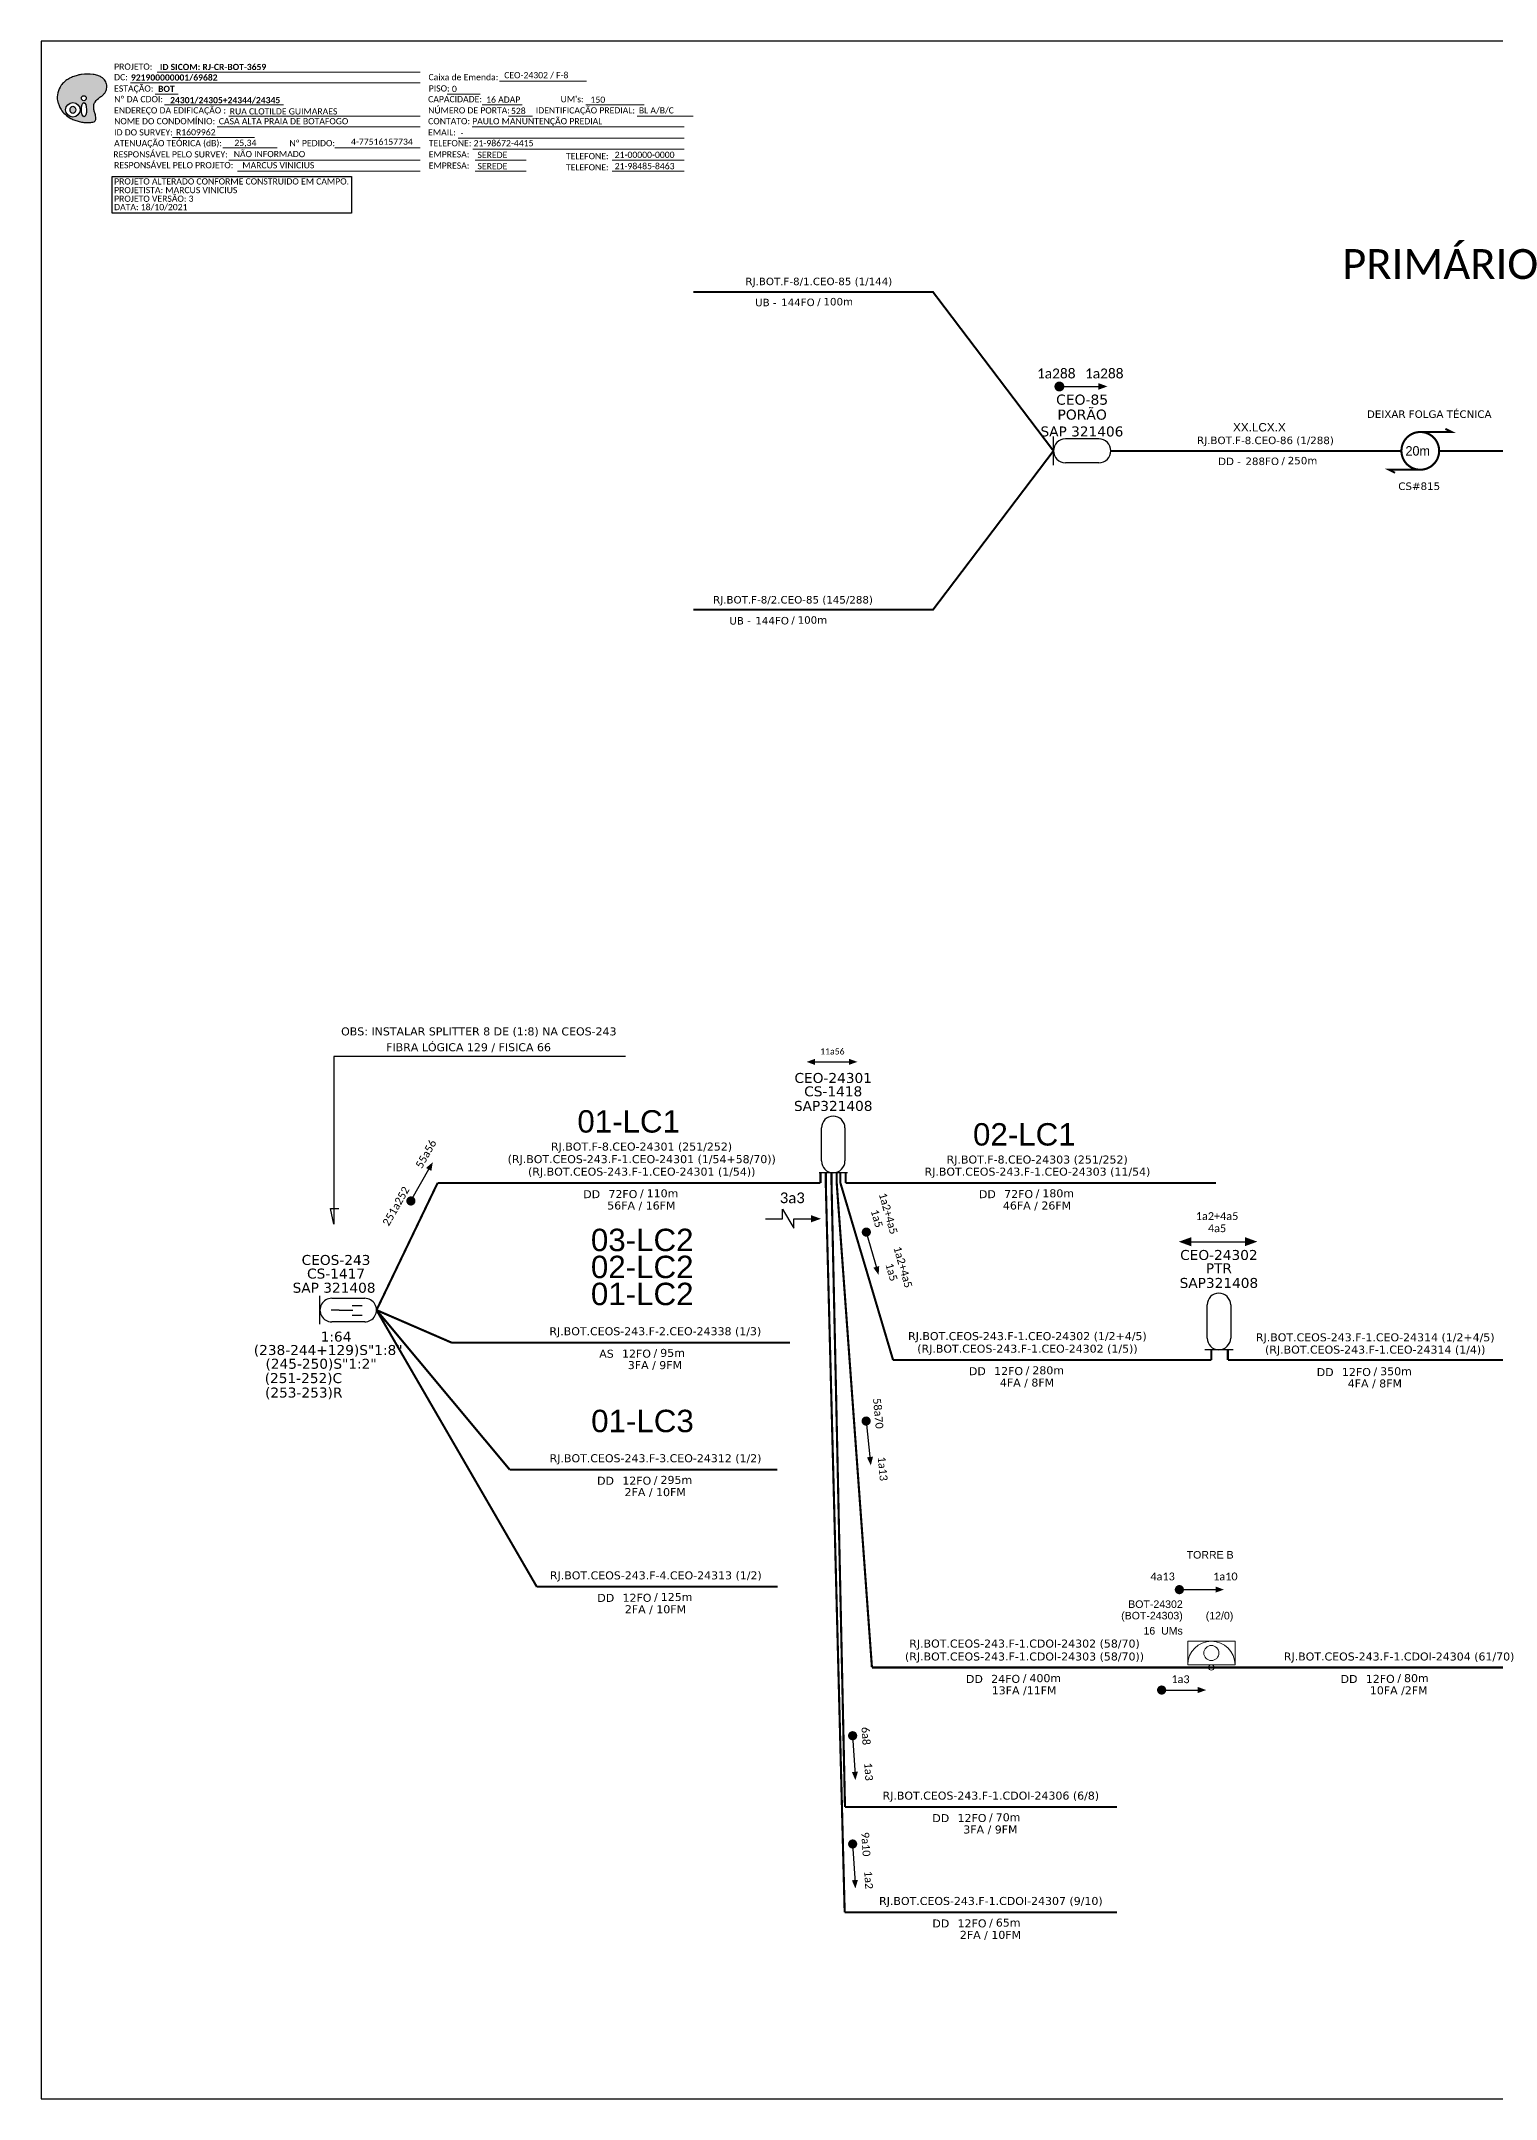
# Model space of a CAD drawing. Header units: inches. Extents: x 2352 to 7774, y -43 to 551.
# Drawn here: x 3272 to 3692, y -43 to 551 of the extents above; entities that cross this region are included whole.
import ezdxf
from ezdxf.enums import TextEntityAlignment as Align

# ---------------------------------------------------------------- set-up
doc = ezdxf.new("R2010")
doc.units = ezdxf.units.IN
doc.header["$MEASUREMENT"] = 0
doc.linetypes.add('ARILSUPP', pattern=[2.98, 1.42, -0.71, 0.14, -0.71])
doc.layers.add('20.1-CDO_INTERIOR', color=1, linetype='Continuous', lineweight=0)
doc.layers.add('40.1-ETIQUETAS', color=1, linetype='Continuous', lineweight=20)
for name, color, linetype in [('20.4-CEOS', 1, 'Continuous'), ('20.5-CABO AÉREO', 1, 'Continuous'), ('CAP a instalar', 1, 'Continuous'), ('LC', 7, 'Continuous'), ('LC1', 3, 'Continuous'), ('SETA', 7, 'Continuous'), ('UNIFILAR', 7, 'Continuous')]:
    doc.layers.add(name, color=color, linetype=linetype)
doc.styles.add('ARIAL', font='arial.ttf')
doc.styles.add('siredit', font='verdana.ttf')
doc.styles.add('WMF-Calibri0', font='calibri.ttf')
doc.styles.add('WMF-Calibri1', font='calibrib.ttf')
doc.linetypes.add('FENCELINE1', pattern='A,0.25,-0.1,[133,ltypeshp.shx,S=0.1,R=0,X=-0.1,Y=0],-0.1,1', length=1.45)

# ---------------------------------------------------------------- blocks, each defined once
blk = doc.blocks.new('SAN')
at = {"layer": 'SETA'}
blk.add_lwpolyline([(-2.58, 0), (6.02, 0)], dxfattribs=at)
for points in [[(-2.1, -0.66), (-3.93, 0), (-2.1, 0.67)], [(5.33, 0.68), (7.16, 0.01), (5.33, -0.65)]]:
    blk.add_solid(points, dxfattribs=at)
blk = doc.blocks.new('ETIQUETA_RS5F')
at = {"layer": '40.1-ETIQUETAS', "color": 0, "style": 'siredit'}
blk.add_text('/', height=1.5, dxfattribs=at).set_placement((1.55, -1.95), align=Align.MIDDLE_RIGHT)
for tag, p in [('ETIQUETA_R_PRIMARIA', (1.18, 4.1)), ('ETIQUETA_R_SECUNDARIA', (1.18, 2.1)), ('F_ATIVAS/F_MORTAS', (1.11, -4.24))]:
    blk.add_attdef(tag, text='', height=1.5, dxfattribs=at).set_placement(p, align=Align.MIDDLE_CENTER)
for tag, p in [('TIPO_CABO', (-6.62, -2.12)), ('CAP_CABO', (0.37, -2.09))]:
    blk.add_attdef(tag, text='', height=1.5, dxfattribs=at).set_placement(p, align=Align.MIDDLE_RIGHT)
blk.add_attdef('METROS', text='', height=1.5, dxfattribs=at).set_placement((2.11, -1.95), align=Align.MIDDLE_LEFT)
for tag, p in [('FUSÃO_1', (0.82, -8.39)), ('FUSÃO_2', (0.82, -10.6)), ('FUSÃO_3', (0.82, -12.93)), ('FUSÃO_4', (0.82, -15.14)), ('FUSÃO_5', (0.82, -17.16))]:
    blk.add_attdef(tag, text='', height=1.5, dxfattribs=at).set_placement(p, align=Align.CENTER)
blk = doc.blocks.new('OI')
h = blk.add_hatch(color=40)
edge = h.paths.add_edge_path()
edge.add_spline(control_points=[(4.35, -0.67), (3.92, -0.99), (3.26, -1.5), (2.81, -2.59), (2.9, -3.5), (3.06, -4.27), (3.31, -4.85), (3.37, -5.39), (3.4, -5.88), (3.2, -6.4), (2.54, -6.61), (1.65, -6.63), (0.55, -6.67), (-0.56, -6.42), (-1.61, -6.14), (-2.77, -5.61), (-3.92, -4.77), (-4.89, -3.7), (-5.34, -2.65), (-5.6, -1.94), (-5.85, -0.96), (-5.71, 0.47), (-5.1, 2.02), (-4.14, 3.02), (-3.3, 3.61), (-2.37, 4.16), (-1.36, 4.44), (-0.56, 4.7), (0.79, 4.85), (2.24, 4.97), (3.79, 4.57), (4.67, 4.21), (5.44, 3.65), (5.76, 2.99), (6.03, 2.21), (6.01, 1.46), (5.72, 0.64), (5.31, 0.08), (4.88, -0.38), (4.51, -0.55), (4.35, -0.67)], knot_values=[0, 0, 0, 0, 1.60434, 2.417191, 3.427595, 4.282808, 4.776746, 5.304182, 5.888771, 6.258406, 6.858137, 7.79129, 8.986195, 10.124242, 11.187857, 12.242908, 13.953784, 15.414161, 16.515391, 17.349188, 17.675853, 19.552021, 21.515531, 22.568638, 23.63245, 24.621084, 25.782718, 26.745347, 27.142653, 29.870543, 31.004649, 31.921532, 32.709589, 33.801391, 34.042471, 35.192333, 35.971461, 36.628871, 37.254359, 37.836911, 37.836911, 37.836911, 37.836911], degree=3, periodic=0)
h.paths.add_polyline_path([(1.13, -0.87, -1), (-0.04, -0.87, -1)], flags=16)
edge = h.paths.add_edge_path(flags=16)
edge.add_ellipse((0.56, -3.59), major_axis=(-0.02, 1.71), ratio=0.361305, start_angle=0, end_angle=360)
h.paths.add_polyline_path([(-0.36, -3.62, -1), (-3.8, -3.62, -1)], flags=16)
edge = h.paths.add_edge_path(flags=0)
edge.add_ellipse((-2.08, -3.62), major_axis=(0, 0.885), ratio=0.758294, start_angle=0, end_angle=360)
at = {"color": 40}
for centre, radius in [((-2.08, -3.62), 1.72), ((0.54, -0.87), 0.587)]:
    blk.add_circle(centre, radius, dxfattribs=at)
blk.add_ellipse((-2.08, -3.62), major_axis=(0, 0.885), ratio=0.758294, start_param=-3.141592653589792, end_param=3.141592653589792, dxfattribs=at)
blk.add_ellipse((0.56, -3.59), major_axis=(-0.02, 1.71), ratio=0.361305, dxfattribs=at)
at = {"color": 40, "start_tangent": (-0.800898, -0.598801), "end_tangent": (-0.800898, -0.598801)}
blk.add_spline([(4.35, -0.67), (3.2, -1.78), (2.9, -2.54), (2.92, -3.55), (3.12, -4.38), (3.28, -4.85), (3.37, -5.37), (3.35, -5.95), (3.2, -6.29), (2.66, -6.55), (1.73, -6.63), (0.54, -6.62), (-0.58, -6.41), (-1.6, -6.11), (-2.56, -5.67), (-3.95, -4.67), (-4.89, -3.56), (-5.37, -2.56), (-5.64, -1.78), (-5.72, -1.46), (-5.63, 0.42), (-4.84, 2.22), (-4.13, 2.99), (-3.27, 3.62), (-2.4, 4.09), (-1.3, 4.47), (-0.37, 4.72), (0.02, 4.77), (2.75, 4.8), (3.85, 4.53), (4.69, 4.16), (5.31, 3.68), (5.85, 2.73), (5.93, 2.5), (5.94, 1.35), (5.67, 0.62), (5.29, 0.08), (4.84, -0.36), (4.35, -0.67)], degree=3, dxfattribs=at)

msp = doc.modelspace()

# ---------------------------------------------------------------- linework, layer by layer
for points in [[(3272.33, -43.15), (4110.89, -43.15), (4110.89, 550.85), (3272.33, 550.85), (3272.33, -43.15)], [(3441.01, 257.74), (3356.86, 257.74), (3356.86, 209.35)], [(3356.86, 209.35), (3355.86, 213.89), (3358.31, 213.89)]]:
    msp.add_lwpolyline(points)
at = {"color": 7, "lineweight": 0}
for points in [[(3305.8, 541.85), (3381.77, 541.85)], [(3298.16, 538.8), (3381.77, 538.8)], [(3305.29, 535.53), (3311.84, 535.53)], [(3389.57, 535.57), (3399.05, 535.57)], [(3404.61, 539.3), (3429.75, 539.3)], [(3307.95, 532.46), (3342.33, 532.46)], [(3326.52, 529.22), (3381.77, 529.22)], [(3399.62, 532.46), (3411.24, 532.46)], [(3407.2, 529.22), (3414.15, 529.22)], [(3429.56, 532.46), (3446.42, 532.46)], [(3444.38, 529.22), (3460.55, 529.22)], [(3310.27, 523.04), (3333.9, 523.04)], [(3323.11, 526.11), (3381.77, 526.11)], [(3392.7, 522.87), (3457.96, 522.87)], [(3396.73, 526.11), (3457.96, 526.11)], [(3324.8, 520.07), (3340.47, 520.07)], [(3357.13, 520.08), (3381.63, 520.08)], [(3357.64, 520.09), (3381.79, 520.09)], [(3396.98, 519.63), (3457.96, 519.63)], [(3326.52, 516.52), (3381.77, 516.52)], [(3329.01, 513.28), (3381.77, 513.28)], [(3397.59, 516.52), (3412.39, 516.52)], [(3397.59, 513.28), (3412.39, 513.28)], [(3437.19, 516.52), (3457.96, 516.52)], [(3437.19, 513.28), (3457.96, 513.28)]]:
    msp.add_lwpolyline(points, dxfattribs=at)
at = {"color": 1}
msp.add_lwpolyline([(3292.86, 511.79), (3361.93, 511.79), (3361.93, 501.23), (3292.86, 501.23)], close=True, dxfattribs=at)
at = {"color": 0}
for points, const_width in [([(3565.57, 451.15, 1), (3566.99, 451.15, 1)], 1.43), ([(3670.47, 438.02, 1.000012), (3670.47, 427.13, 0.999978)], 0.605)]:
    msp.add_lwpolyline(points, format="xyb", close=True, dxfattribs=dict(at, const_width=const_width))
at = {"color": 0, "const_width": 0.567}
for points in [[(3670.47, 438.02), (3679.54, 438.02), (3677.73, 438.92)], [(3670.47, 427.13), (3661.4, 427.13), (3663.21, 426.22)]]:
    msp.add_lwpolyline(points, dxfattribs=at)
at = {"const_width": 1.32, "elevation": -1.32}
for points in [[(3378.75, 215.46, 1), (3379.4, 216.61, 1)], [(3600.26, 103.85, 1), (3601.58, 103.83, 1)], [(3595.14, 74.86, 1), (3596.46, 74.85, 1)]]:
    msp.add_lwpolyline(points, format="xyb", close=True, dxfattribs=at)
at = {"color": 5, "elevation": -1.32}
msp.add_lwpolyline([(3486.36, 210.9), (3486.36, 213.65), (3489.64, 208.16), (3489.65, 210.9)], dxfattribs=at)
at = {"const_width": 1.32}
for points in [[(3510.37, 207.69, 1), (3510.73, 206.42, 1)], [(3510.42, 153.16, 1), (3510.56, 151.85, 1)], [(3506.56, 62.33, 1), (3506.64, 61.01, 1)], [(3506.56, 31.07, 1), (3506.64, 29.76, 1)]]:
    msp.add_lwpolyline(points, format="xyb", close=True, dxfattribs=at)
at = {"elevation": -1.32}
for points in [[(3600.92, 103.84), (3611.64, 103.84)], [(3595.8, 74.85), (3606.52, 74.85)]]:
    msp.add_lwpolyline(points, dxfattribs=at)
at = {"layer": '20.1-CDO_INTERIOR', "color": 1, "lineweight": 18}
msp.add_lwpolyline([(3616.98, 88.95), (3603.35, 88.95), (3603.35, 82.13), (3616.98, 82.13)], close=True, dxfattribs=at)
for centre, radius in [((3610.16, 85.54), 2.18), ((3610.16, 81.38), 0.795)]:
    msp.add_circle(centre, radius, dxfattribs=at)
msp.add_arc((3610.16, 82.13), 6.82, 0, 180, dxfattribs=at)
at = {"layer": '20.4-CEOS', "color": 0}
for p, q in [((3577.69, 436.02), (3568.02, 436.02)), ((3577.69, 429.13), (3568.02, 429.13))]:
    msp.add_line(p, q, dxfattribs=at)
at = {"layer": '20.4-CEOS', "color": 5}
for p, q in [((3497.59, 227.58), (3497.59, 237.12)), ((3504.39, 237.12), (3504.39, 227.58)), ((3505.09, 224.18), (3496.89, 224.18)), ((3352.81, 180.44, -1.32), (3352.81, 188.64, -1.32)), ((3358.35, 184.54, -1.32), (3356.05, 184.54, -1.32)), ((3356.21, 187.94, -1.32), (3365.75, 187.94, -1.32)), ((3358.35, 184.54, -1.32), (3362.29, 184.54, -1.32)), ((3362.11, 185.89, -1.32), (3365.01, 185.89, -1.32)), ((3608.93, 176.48), (3608.93, 186.02)), ((3615.73, 186.02), (3615.73, 176.48)), ((3365.75, 181.14, -1.32), (3356.21, 181.14, -1.32)), ((3362.11, 183.06, -1.32), (3365.01, 183.06, -1.32)), ((3616.43, 173.08), (3608.23, 173.08))]:
    msp.add_line(p, q, dxfattribs=at)
at = {"layer": '20.4-CEOS', "color": 0}
msp.add_lwpolyline([(3564.57, 428.42), (3564.57, 436.73)], dxfattribs=at)
for centre, start, end in [((3568.02, 432.57), 90, 270), ((3577.69, 432.57), 270, 90)]:
    msp.add_arc(centre, 3.45, start, end, dxfattribs=at)
at = {"layer": '20.4-CEOS', "color": 5}
for centre, start, end in [((3500.99, 237.12), 0, 180), ((3500.99, 227.58), 180, 0), ((3612.33, 186.02), 0, 180), ((3612.33, 176.48), 180, 0)]:
    msp.add_arc(centre, 3.4, start, end, dxfattribs=at)
for centre, major_axis, start_param, end_param in [((3356.21, 184.54, -1.32), (2.4, 2.4), 0.785398, 3.926991), ((3365.75, 184.54, -1.32), (-2.4, 2.4), 2.356194, 5.497787)]:
    msp.add_ellipse(centre, major_axis=major_axis, ratio=1, start_param=start_param, end_param=end_param, dxfattribs=at)
at = {"layer": '20.5-CABO AÉREO', "color": 7, "ltscale": 50, "const_width": 0.576}
for points in [[(3460.59, 478.4), (3529.82, 478.4), (3564.57, 432.57)], [(3460.59, 386.74), (3529.82, 386.74), (3564.57, 432.57)]]:
    msp.add_lwpolyline(points, dxfattribs=at)
at = {"layer": '20.5-CABO AÉREO', "color": 0, "ltscale": 50, "const_width": 0.576}
msp.add_lwpolyline([(3581.13, 432.57), (3665.03, 432.57)], dxfattribs=at)
at = {"layer": '20.5-CABO AÉREO', "ltscale": 50, "const_width": 0.4}
msp.add_lwpolyline([(3635.88, 115.68), (3635.88, 115.68), (3635.88, 115.68)], dxfattribs=at)
at = {"layer": '40.1-ETIQUETAS', "color": 0, "const_width": 0.576}
msp.add_lwpolyline([(3675.92, 432.57), (3759.81, 432.57)], dxfattribs=at)
at = {"layer": 'CAP a instalar', "color": 5, "ltscale": 7, "const_width": 0.616}
for points in [[(3369.15, 184.54), (3386.78, 221.23)], [(3386.78, 221.23), (3497.3, 221.23)], [(3497.3, 221.23), (3497.3, 224.18)], [(3503.07, 221.23), (3503.07, 224.18)], [(3518.27, 170.13), (3503.07, 221.23)], [(3610.13, 170.13), (3610.13, 173.08)], [(3614.93, 170.13), (3614.93, 173.08)], [(3518.27, 170.13), (3610.13, 170.13)], [(3707.3, 170.13), (3614.93, 170.13)]]:
    msp.add_lwpolyline(points, dxfattribs=at)
at = {"layer": 'CAP a instalar', "color": 8, "ltscale": 7, "const_width": 0.616}
for points in [[(3498.84, 221.23), (3498.84, 224.18)], [(3504.3, 10.68), (3498.84, 221.23)], [(3500.5, 221.23), (3500.5, 224.18)], [(3504.39, 41.1), (3500.5, 221.23)], [(3503.43, 41.1), (3503.51, 41.1)], [(3504.39, 41.1), (3582.93, 41.12)], [(3504.3, 10.68), (3582.93, 10.7)]]:
    msp.add_lwpolyline(points, dxfattribs=at)
at = {"layer": 'CAP a instalar', "color": 1, "ltscale": 7, "const_width": 0.616}
for points in [[(3502.01, 224.18), (3502.01, 221.04), (3512.17, 81.38), (3512.17, 81.38)], [(3512.17, 81.38), (4039.43, 81.38)]]:
    msp.add_lwpolyline(points, dxfattribs=at)
at = {"layer": 'CAP a instalar', "color": 0, "ltscale": 7, "const_width": 0.616}
for points in [[(3504.59, 221.23), (3504.59, 224.18)], [(3504.59, 221.23), (3611.52, 221.23)]]:
    msp.add_lwpolyline(points, dxfattribs=at)
at = {"layer": 'CAP a instalar', "color": 8, "ltscale": 7, "const_width": 0.616, "elevation": 1.32}
for points in [[(3415.41, 104.68), (3369.15, 184.54)], [(3415.41, 104.68), (3484.97, 104.68)]]:
    msp.add_lwpolyline(points, dxfattribs=at)
at = {"layer": 'CAP a instalar', "color": 0, "ltscale": 7, "const_width": 0.616, "elevation": 1.32}
for points in [[(3369.15, 184.54), (3407.59, 138.49)], [(3407.59, 138.49), (3484.89, 138.49)]]:
    msp.add_lwpolyline(points, dxfattribs=at)
at = {"layer": 'CAP a instalar', "color": 0, "linetype": 'FENCELINE1', "ltscale": 7, "const_width": 0.616, "elevation": 1.32}
for points in [[(3390.78, 175.16), (3369.15, 184.54)], [(3390.7, 175.16), (3488.51, 175.16)]]:
    msp.add_lwpolyline(points, dxfattribs=at)
at = {"layer": 'SETA', "color": 0}
msp.add_lwpolyline([(3566.28, 451.15), (3578.53, 451.15)], dxfattribs=at)
at = {"layer": 'SETA', "elevation": -1.32}
msp.add_lwpolyline([(3379.08, 216.04), (3384.67, 225.92)], dxfattribs=at)
msp.add_lwpolyline([(3379.08, 216.04), (3384.67, 225.92)], dxfattribs=at)
at = {"layer": 'SETA', "color": 5, "elevation": -1.32}
for points in [[(3481.41, 210.9), (3486.36, 210.9)], [(3489.65, 210.9), (3494.6, 210.9)]]:
    msp.add_lwpolyline(points, dxfattribs=at)
at = {"layer": 'SETA'}
for points in [[(3510.55, 207.05), (3513.66, 196.14)], [(3510.49, 152.51), (3511.67, 141.22)], [(3506.6, 61.67), (3507.28, 50.34)], [(3506.6, 30.42), (3507.28, 19.09)]]:
    msp.add_lwpolyline(points, dxfattribs=at)
at = {"layer": 'SETA', "color": 0, "elevation": -1.32}
msp.add_lwpolyline([(3604.34, 204.27), (3621.19, 204.27)], dxfattribs=at)
at = {"layer": 'SETA', "color": 0}
for points in [[(3577.55, 452.12), (3580.16, 451.17), (3577.55, 450.22)], [(3604.34, 205.57, -1.32), (3600.74, 204.27, -1.32), (3604.34, 202.96, -1.32)], [(3619.84, 205.6, -1.32), (3623.43, 204.29, -1.32), (3619.84, 202.99, -1.32)]]:
    msp.add_solid(points, dxfattribs=at)
at = {"layer": 'SETA'}
for points in [[(3383.44, 225.57, -1.32), (3385.39, 227.24, -1.32), (3384.97, 224.7, -1.32)], [(3383.44, 225.57, -1.32), (3385.39, 227.24, -1.32), (3384.97, 224.7, -1.32)], [(3514.27, 197.26), (3514.09, 194.69), (3512.58, 196.78)], [(3512.47, 142.22), (3511.85, 139.73), (3510.72, 142.04)], [(3611.37, 104.74, -1.32), (3613.78, 103.84, -1.32), (3611.35, 102.98, -1.32)], [(3606.25, 75.75, -1.32), (3608.66, 74.85, -1.32), (3606.23, 73.99, -1.32)], [(3508.12, 51.3), (3507.39, 48.84), (3506.37, 51.2)], [(3508.12, 20.05), (3507.39, 17.58), (3506.37, 19.95)]]:
    msp.add_solid(points, dxfattribs=at)
at = {"layer": 'SETA', "color": 5}
msp.add_solid([(3494.6, 211.94, -1.32), (3497.45, 210.9, -1.32), (3494.6, 209.87, -1.32)], dxfattribs=at)

# ---------------------------------------------------------------- block references
at = {"color": 7, "xscale": 1.213923925196705, "yscale": 1.21392392515554, "zscale": 1.213923925163967, "rotation": 0.153289602326381}
msp.add_blockref('OI', (3284, 535.43), dxfattribs=at)
at = {"layer": '40.1-ETIQUETAS', "color": 0}
ref = msp.add_blockref('ETIQUETA_RS5F', (3495.13, 478.45), dxfattribs=dict(at, xscale=1.440000000000055, yscale=1.439999999999998, zscale=1.44))
ref.add_attrib('ETIQUETA_R_SECUNDARIA', 'RJ.BOT.F-8/1.CEO-85 (1/144)', dxfattribs={"color": 0, "height": 2.16, "style": 'siredit'}).set_placement((3496.83, 481.48), align=Align.MIDDLE_CENTER)
ref.add_attrib('TIPO_CABO', 'UB - ', dxfattribs={"color": 0, "height": 2.16, "style": 'siredit'}).set_placement((3485.6, 475.4), align=Align.MIDDLE_RIGHT)
ref.add_attrib('CAP_CABO', '144FO', dxfattribs={"color": 0, "height": 2.16, "style": 'siredit'}).set_placement((3495.65, 475.44), align=Align.MIDDLE_RIGHT)
ref.add_attrib('METROS', '100m', dxfattribs={"color": 0, "height": 2.16, "style": 'siredit'}).set_placement((3498.17, 475.64), align=Align.MIDDLE_LEFT)
ref = msp.add_blockref('ETIQUETA_RS5F', (3487.67, 386.56), dxfattribs=dict(at, xscale=1.440000000000055, yscale=1.439999999999998, zscale=1.44))
ref.add_attrib('ETIQUETA_R_SECUNDARIA', 'RJ.BOT.F-8/2.CEO-85 (145/288)', dxfattribs={"color": 0, "height": 2.16, "style": 'siredit'}).set_placement((3489.38, 389.59), align=Align.MIDDLE_CENTER)
ref.add_attrib('TIPO_CABO', 'UB - ', dxfattribs={"color": 0, "height": 2.16, "style": 'siredit'}).set_placement((3478.15, 383.52), align=Align.MIDDLE_RIGHT)
ref.add_attrib('CAP_CABO', '144FO', dxfattribs={"color": 0, "height": 2.16, "style": 'siredit'}).set_placement((3488.2, 383.55), align=Align.MIDDLE_RIGHT)
ref.add_attrib('METROS', '100m', dxfattribs={"color": 0, "height": 2.16, "style": 'siredit'}).set_placement((3490.71, 383.75), align=Align.MIDDLE_LEFT)
ref = msp.add_blockref('ETIQUETA_RS5F', (3558.11, 221.26), dxfattribs=dict(at, xscale=1.539647980199675, yscale=1.539647980199675, zscale=1.539647980199697))
ref.add_attrib('ETIQUETA_R_PRIMARIA', 'RJ.BOT.F-8.CEO-24303 (251/252)', dxfattribs={"color": 0, "height": 2.3095, "style": 'siredit'}).set_placement((3559.88, 228), align=Align.MIDDLE_CENTER)
ref.add_attrib('ETIQUETA_R_SECUNDARIA', 'RJ.BOT.CEOS-243.F-1.CEO-24303 (11/54)', dxfattribs={"color": 0, "height": 2.3095, "style": 'siredit'}).set_placement((3559.94, 224.5), align=Align.MIDDLE_CENTER)
ref.add_attrib('TIPO_CABO', 'DD', dxfattribs={"color": 0, "height": 2.309, "style": 'siredit'}).set_placement((3547.93, 218), align=Align.MIDDLE_RIGHT)
ref.add_attrib('CAP_CABO', '72FO', dxfattribs={"color": 0, "height": 2.309, "style": 'siredit'}).set_placement((3558.68, 218.04), align=Align.MIDDLE_RIGHT)
ref.add_attrib('METROS', '180m', dxfattribs={"color": 0, "height": 2.309, "style": 'siredit'}).set_placement((3561.37, 218.25), align=Align.MIDDLE_LEFT)
ref.add_attrib('F_ATIVAS/F_MORTAS', '46FA / 26FM', dxfattribs={"color": 0, "height": 2.3095, "style": 'siredit'}).set_placement((3559.83, 214.73), align=Align.MIDDLE_CENTER)
ref = msp.add_blockref('ETIQUETA_RS5F', (3447.8, 175.19, 1.32), dxfattribs=dict(at, xscale=1.539647980199675, yscale=1.539647980199675, zscale=1.539647980199697))
ref.add_attrib('ETIQUETA_R_SECUNDARIA', 'RJ.BOT.CEOS-243.F-2.CEO-24338 (1/3)', dxfattribs={"color": 0, "height": 2.3095, "style": 'siredit'}).set_placement((3449.63, 178.43, 1.32), align=Align.MIDDLE_CENTER)
ref.add_attrib('TIPO_CABO', 'AS', dxfattribs={"color": 0, "height": 2.309, "style": 'siredit'}).set_placement((3437.62, 171.94, 1.32), align=Align.MIDDLE_RIGHT)
ref.add_attrib('CAP_CABO', '12FO', dxfattribs={"color": 0, "height": 2.309, "style": 'siredit'}).set_placement((3448.37, 171.97, 1.32), align=Align.MIDDLE_RIGHT)
ref.add_attrib('METROS', '95m', dxfattribs={"color": 0, "height": 2.309, "style": 'siredit'}).set_placement((3451.06, 172.19, 1.32), align=Align.MIDDLE_LEFT)
ref.add_attrib('F_ATIVAS/F_MORTAS', '3FA / 9FM', dxfattribs={"color": 0, "height": 2.309, "style": 'siredit'}).set_placement((3449.52, 168.66, 1.32), align=Align.MIDDLE_CENTER)
ref = msp.add_blockref('ETIQUETA_RS5F', (3447.88, 138.53, 1.32), dxfattribs=dict(at, xscale=1.539647980199675, yscale=1.539647980199675, zscale=1.539647980199697))
ref.add_attrib('ETIQUETA_R_SECUNDARIA', 'RJ.BOT.CEOS-243.F-3.CEO-24312 (1/2)', dxfattribs={"color": 0, "height": 2.3095, "style": 'siredit'}).set_placement((3449.7, 141.77, 1.32), align=Align.MIDDLE_CENTER)
ref.add_attrib('TIPO_CABO', 'DD', dxfattribs={"color": 0, "height": 2.309, "style": 'siredit'}).set_placement((3437.7, 135.27, 1.32), align=Align.MIDDLE_RIGHT)
ref.add_attrib('CAP_CABO', '12FO', dxfattribs={"color": 0, "height": 2.309, "style": 'siredit'}).set_placement((3448.45, 135.3, 1.32), align=Align.MIDDLE_RIGHT)
ref.add_attrib('METROS', '295m', dxfattribs={"color": 0, "height": 2.309, "style": 'siredit'}).set_placement((3451.14, 135.52, 1.32), align=Align.MIDDLE_LEFT)
ref.add_attrib('F_ATIVAS/F_MORTAS', '2FA / 10FM', dxfattribs={"color": 0, "height": 2.309, "style": 'siredit'}).set_placement((3449.6, 131.99, 1.32), align=Align.MIDDLE_CENTER)
at = {"layer": '40.1-ETIQUETAS', "color": 8}
ref = msp.add_blockref('ETIQUETA_RS5F', (3447.96, 104.72, 1.32), dxfattribs=dict(at, xscale=1.539647980199675, yscale=1.539647980199675, zscale=1.539647980199697))
ref.add_attrib('ETIQUETA_R_SECUNDARIA', 'RJ.BOT.CEOS-243.F-4.CEO-24313 (1/2)', dxfattribs={"color": 0, "height": 2.3095, "style": 'siredit'}).set_placement((3449.78, 107.96, 1.32), align=Align.MIDDLE_CENTER)
ref.add_attrib('TIPO_CABO', 'DD', dxfattribs={"color": 0, "height": 2.309, "style": 'siredit'}).set_placement((3437.77, 101.46, 1.32), align=Align.MIDDLE_RIGHT)
ref.add_attrib('CAP_CABO', '12FO', dxfattribs={"color": 0, "height": 2.309, "style": 'siredit'}).set_placement((3448.52, 101.49, 1.32), align=Align.MIDDLE_RIGHT)
ref.add_attrib('METROS', '125m', dxfattribs={"color": 0, "height": 2.309, "style": 'siredit'}).set_placement((3451.21, 101.71, 1.32), align=Align.MIDDLE_LEFT)
ref.add_attrib('F_ATIVAS/F_MORTAS', '2FA / 10FM', dxfattribs={"color": 0, "height": 2.309, "style": 'siredit'}).set_placement((3449.67, 98.18, 1.32), align=Align.MIDDLE_CENTER)
at = {"layer": '40.1-ETIQUETAS', "color": 1}
ref = msp.add_blockref('ETIQUETA_RS5F', (3662.52, 81.3), dxfattribs=dict(at, xscale=1.539647980199675, yscale=1.539647980199675, zscale=1.539647980199697))
ref.add_attrib('ETIQUETA_R_SECUNDARIA', 'RJ.BOT.CEOS-243.F-1.CDOI-24304 (61/70)', dxfattribs={"color": 0, "height": 2.3095, "style": 'siredit'}).set_placement((3664.35, 84.54), align=Align.MIDDLE_CENTER)
ref.add_attrib('TIPO_CABO', 'DD', dxfattribs={"color": 0, "height": 2.309, "style": 'siredit'}).set_placement((3652.34, 78.05), align=Align.MIDDLE_RIGHT)
ref.add_attrib('CAP_CABO', '12FO', dxfattribs={"color": 0, "height": 2.309, "style": 'siredit'}).set_placement((3663.09, 78.08), align=Align.MIDDLE_RIGHT)
ref.add_attrib('METROS', '80m', dxfattribs={"color": 0, "height": 2.309, "style": 'siredit'}).set_placement((3665.78, 78.29), align=Align.MIDDLE_LEFT)
ref.add_attrib('F_ATIVAS/F_MORTAS', '10FA /2FM', dxfattribs={"color": 0, "height": 2.309, "style": 'siredit'}).set_placement((3664.24, 74.77), align=Align.MIDDLE_CENTER)
at = {"layer": '40.1-ETIQUETAS', "color": 8}
ref = msp.add_blockref('ETIQUETA_RS5F', (3544.66, 41.14), dxfattribs=dict(at, xscale=1.539647980199675, yscale=1.539647980199675, zscale=1.539647980199697))
ref.add_attrib('ETIQUETA_R_SECUNDARIA', 'RJ.BOT.CEOS-243.F-1.CDOI-24306 (6/8)', dxfattribs={"color": 0, "height": 2.3095, "style": 'siredit'}).set_placement((3546.48, 44.38), align=Align.MIDDLE_CENTER)
ref.add_attrib('TIPO_CABO', 'DD', dxfattribs={"color": 0, "height": 2.309, "style": 'siredit'}).set_placement((3534.48, 37.88), align=Align.MIDDLE_RIGHT)
ref.add_attrib('CAP_CABO', '12FO', dxfattribs={"color": 0, "height": 2.309, "style": 'siredit'}).set_placement((3545.23, 37.92), align=Align.MIDDLE_RIGHT)
ref.add_attrib('METROS', '70m', dxfattribs={"color": 0, "height": 2.309, "style": 'siredit'}).set_placement((3547.91, 38.13), align=Align.MIDDLE_LEFT)
ref.add_attrib('F_ATIVAS/F_MORTAS', '3FA / 9FM', dxfattribs={"color": 0, "height": 2.309, "style": 'siredit'}).set_placement((3546.37, 34.61), align=Align.MIDDLE_CENTER)
ref = msp.add_blockref('ETIQUETA_RS5F', (3544.68, 10.73), dxfattribs=dict(at, xscale=1.539647980199675, yscale=1.539647980199675, zscale=1.539647980199697))
ref.add_attrib('ETIQUETA_R_SECUNDARIA', 'RJ.BOT.CEOS-243.F-1.CDOI-24307 (9/10)', dxfattribs={"color": 0, "height": 2.3095, "style": 'siredit'}).set_placement((3546.5, 13.97), align=Align.MIDDLE_CENTER)
ref.add_attrib('TIPO_CABO', 'DD', dxfattribs={"color": 0, "height": 2.309, "style": 'siredit'}).set_placement((3534.49, 7.47), align=Align.MIDDLE_RIGHT)
ref.add_attrib('CAP_CABO', '12FO', dxfattribs={"color": 0, "height": 2.309, "style": 'siredit'}).set_placement((3545.24, 7.5), align=Align.MIDDLE_RIGHT)
ref.add_attrib('METROS', '65m', dxfattribs={"color": 0, "height": 2.309, "style": 'siredit'}).set_placement((3547.93, 7.72), align=Align.MIDDLE_LEFT)
ref.add_attrib('F_ATIVAS/F_MORTAS', '2FA / 10FM', dxfattribs={"color": 0, "height": 2.309, "style": 'siredit'}).set_placement((3546.39, 4.19), align=Align.MIDDLE_CENTER)
at = {"layer": 'UNIFILAR', "color": 5, "lineweight": -3, "xscale": 1.319999999999823, "yscale": 1.32000000000005, "zscale": 1.32}
msp.add_blockref('SAN', (3498.5, 256.18), dxfattribs=at)

# ---------------------------------------------------------------- texts
at = {"color": 7, "lineweight": 0, "style": 'WMF-Calibri0'}
for s, height, p in [('DC:', 1.793, (3293.4, 539.55)), ('PROJETO:', 1.793, (3293.4, 542.6)), ('Caixa de Emenda:', 1.7927, (3384.16, 539.55)), ('ESTAÇÃO:', 1.793, (3293.4, 536.27)), ('Nº DA CDOI:', 1.7927, (3293.4, 533.2)), ('CAPACIDADE:', 1.7927, (3384.05, 533.2)), ('PISO:', 1.793, (3384.23, 536.31)), ("UM's:", 1.793, (3422.29, 533.2)), ('ENDEREÇO DA EDIFICAÇÃO :', 1.7927, (3293.4, 529.97)), ('NOME DO CONDOMÍNIO:', 1.7927, (3293.4, 526.85)), ('CASA ALTA PRAIA DE BOTAFOGO', 1.7927, (3323.62, 526.85)), ('CONTATO: PAULO MANUNTENÇÃO PREDIAL', 1.7927, (3384.05, 526.85)), ('NÚMERO DE PORTA:', 1.7927, (3384.05, 529.97)), ('IDENTIFICAÇÃO PREDIAL:', 1.7927, (3415.13, 529.97)), ('BL A/B/C', 1.793, (3444.88, 529.97)), ('ATENUAÇÃO TEÓRICA (dB):', 1.7927, (3293.4, 520.5)), ('ID DO SURVEY:', 1.7927, (3293.4, 523.62)), ('EMAIL:', 1.793, (3384.05, 523.62)), ('RESPONSÁVEL PELO SURVEY:', 1.7927, (3293.16, 517.27)), ('Nº PEDIDO:', 1.793, (3343.99, 520.51)), ('TELEFONE: 21-98672-4415', 1.7927, (3384.23, 520.5)), ('EMPRESA:', 1.793, (3384.23, 517.27)), ('TELEFONE:', 1.793, (3423.83, 516.76)), ('RESPONSÁVEL PELO PROJETO:', 1.7927, (3293.4, 514.15)), ('EMPRESA:', 1.793, (3384.23, 514.03)), ('TELEFONE:', 1.793, (3423.83, 513.53))]:
    msp.add_text(s, height=height, dxfattribs=at).set_placement(p)
at = {"color": 7, "linetype": 'Continuous'}
for s, height, style, p in [('921900000001/69682', 1.7927, 'WMF-Calibri1', (3298.25, 539.46)), ('ID SICOM: RJ-CR-BOT-3659', 1.7927, 'WMF-Calibri1', (3306.6, 542.5)), ('CEO-24302 / F-8', 1.7927, 'WMF-Calibri0', (3406.01, 540.13)), ('BOT', 1.793, 'WMF-Calibri1', (3306.08, 536.18)), ('0', 1.79, 'WMF-Calibri0', (3390.92, 536.17)), ('RUA CLOTILDE GUIMARAES', 1.7927, 'WMF-Calibri0', (3326.78, 529.68)), ('528', 1.793, 'WMF-Calibri0', (3407.96, 529.82)), ('-', 1.79, 'WMF-Calibri0', (3393.4, 523.47)), ('NÃO INFORMADO', 1.7927, 'WMF-Calibri0', (3327.92, 517.36)), ('SEREDE', 1.793, 'WMF-Calibri0', (3398.29, 517.12)), ('21-00000-0000', 1.7927, 'WMF-Calibri0', (3437.9, 517.14)), ('MARCUS VINICIUS', 1.7927, 'WMF-Calibri0', (3330.41, 514.12)), ('SEREDE', 1.793, 'WMF-Calibri0', (3398.29, 513.88)), ('21-98485-8463', 1.7927, 'WMF-Calibri0', (3437.9, 513.88))]:
    msp.add_text(s, height=height, dxfattribs=dict(at, style=style)).set_placement(p)
at = {"color": 7, "linetype": 'Continuous', "style": 'WMF-Calibri1'}
msp.add_text('24301/24305+24344/24345', height=1.7927, dxfattribs=at).set_placement((3325.46, 532.92), align=Align.CENTER)
at = {"color": 0, "linetype": 'Continuous', "style": 'WMF-Calibri0'}
for s, p in [('16 ADAP', (3400.79, 533.08)), ('150', (3430.91, 533.05)), ('R1609962', (3311.26, 523.65))]:
    msp.add_text(s, height=1.793, dxfattribs=at).set_placement(p)
at = {"color": 7, "style": 'WMF-Calibri0'}
msp.add_text('4-77516157734', height=1.7927, dxfattribs=at).set_placement((3361.78, 520.92))
at = {"color": 0, "lineweight": 0, "style": 'WMF-Calibri0'}
msp.add_text('25,34', height=1.793, dxfattribs=at).set_placement((3328.11, 520.59))
at = {"color": 1, "lineweight": 0, "style": 'WMF-Calibri0'}
for s, p in [('PROJETO ALTERADO CONFORME CONSTRUIDO EM CAMPO.', (3293.4, 509.46)), ('PROJETISTA: MARCUS VINICIUS', (3293.4, 506.96)), ('PROJETO VERSÃO: 3', (3293.4, 504.47)), ('DATA: 18/10/2021', (3293.4, 502.05))]:
    msp.add_text(s, height=1.7927, dxfattribs=at).set_placement(p)
at = {"color": 0}
msp.add_text('20m', height=2.722, dxfattribs=at).set_placement((3666.19, 431.21))
at = {"attachment_point": 5}
for s, insert, char_height, width in [('{\\fCalibri|b0|i0|c0|p34;\\C7;PRIMÁRIO}', (3676.22, 486.45, 1), 8.64, 131.666), ('\\C7;\\fCalibri|b0|i0|c0|p34;11a56', (3500.75, 259.21), 1.7952, 33.4736)]:
    msp.add_mtext(s, dxfattribs=dict(at, insert=insert, char_height=char_height, width=width))
at = {"color": 5, "insert": (3565.37, 454.9), "char_height": 2.8512, "width": 36.1515, "attachment_point": 5}
msp.add_mtext('{\\fCalibri|b0|i0|c0|p34;\\C7;1a288}', dxfattribs=at)
at = {"color": 0, "attachment_point": 5}
for s, insert, char_height, width in [('{\\fCalibri|b0|i0|c0|p34;\\C7;1a288}', (3579.23, 454.9), 2.8512, 36.1515), ('{\\fCalibri|b0|i0|c0|p34;\\C1;1a2+4a5}', (3611.8, 211.66), 2.2582, 33.4736), ('{\\fCalibri|b0|i0|c0|p34;\\C7;4a5}', (3611.8, 208.15), 2.2582, 33.4736), ('{\\fCalibri|b0|i0|c0|p34;\\C7;4a13}', (3596.08, 107.63), 2.2582, 33.4736), ('{\\fCalibri|b0|i0|c0|p34;\\C7;1a10}', (3614.21, 107.63), 2.2582, 33.4736)]:
    msp.add_mtext(s, dxfattribs=dict(at, insert=insert, char_height=char_height, width=width))
at = {"color": 0, "char_height": 2.2582, "width": 33.4736, "attachment_point": 5}
for s, insert, rotation in [('\\C7;\\fCalibri|b0|i0|c0|p34;55a56', (3383.42, 229.6, -1.32), 60.50751), ('{\\fCalibri|b0|i0|c0|p34;\\C7;251a252}', (3374.76, 214.53, -1.32), 60.50751), ('{\\fCalibri|b0|i0|c0|p34;\\C1;1a2+4a5}', (3516.88, 212.42), 285.91562), ('{\\fCalibri|b0|i0|c0|p34;\\C7;1a5}', (3513.59, 210.97), 285.91562), ('{\\fCalibri|b0|i0|c0|p34;\\C1;1a2+4a5}', (3521.12, 196.96), 285.91562), ('{\\fCalibri|b0|i0|c0|p34;\\C7;1a5}', (3517.83, 195.51), 285.91562), ('{\\fCalibri|b0|i0|c0|p34;\\C7;58a70}', (3513.98, 154.71), 275.17719), ('{\\fCalibri|b0|i0|c0|p34;\\C7;1a13}', (3515.27, 138.74), 275.17719), ('{\\fCalibri|b0|i0|c0|p34;\\C7;1a3}', (3601.25, 77.98, -1.32), 359.4446), ('\\C7;\\fCalibri|b0|i0|c0|p34;6a8', (3510.42, 61.6), 273.46389), ('\\C7;\\fCalibri|b0|i0|c0|p34;1a3', (3511.22, 51.28), 273.46389), ('\\C7;\\fCalibri|b0|i0|c0|p34;9a10', (3510.42, 30.35), 273.46389), ('\\C7;\\fCalibri|b0|i0|c0|p34;1a2', (3511.22, 20.03), 273.46389)]:
    msp.add_mtext(s, dxfattribs=dict(at, insert=insert, rotation=rotation))
at = {"color": 3, "insert": (3489.17, 216.93, -1.32), "char_height": 3.1044, "width": 39.362, "attachment_point": 5}
msp.add_mtext('{\\fCalibri|b0|i0|c0|p34;3a3}', dxfattribs=at)
at = {"layer": '20.4-CEOS', "color": 7, "style": 'siredit'}
for s, height, p in [('CEO-85', 2.92, (3572.85, 447.36)), ('SAP 321406', 2.88, (3572.79, 438.18)), ('PORÃO', 2.92, (3572.85, 443.04))]:
    msp.add_text(s, height=height, dxfattribs=at).set_placement(p, align=Align.MIDDLE_CENTER)
at = {"layer": '20.4-CEOS', "color": 5, "style": 'siredit'}
for s, p in [('CEOS-243', (3357.46, 200.45, -1.32)), ('CS-1417', (3357.46, 196.52, -1.32)), ('SAP 321408', (3356.89, 192.43, -1.32)), ('1:64', (3357.46, 178.32, -1.32)), ('(251-252)C', (3348.04, 166.35, -1.32)), ('(253-253)R', (3348.13, 162.18, -1.32))]:
    msp.add_text(s, height=2.881, dxfattribs=at).set_placement(p, align=Align.TOP_CENTER)
at = {"layer": '20.4-CEOS', "color": 1, "style": 'siredit'}
msp.add_text('(238-244+129)S"1:8"', height=2.881, dxfattribs=at).set_placement((3355.19, 174.46, -1.32), align=Align.TOP_CENTER)
at = {"layer": '20.4-CEOS', "color": 5, "style": 'siredit'}
for tag, text, height, p in [('CEO-24301', 'CEOSXXX', 2.881, (3500.99, 252.99)), ('SAP321408', '', 2.88, (3500.99, 244.92)), ('CS-1418', '', 2.88, (3500.99, 249.13)), ('CEO-24302', 'CEOSXXX', 2.881, (3612.33, 201.89)), ('PTR', '', 2.88, (3612.33, 198.03)), ('SAP321408', '', 2.88, (3612.33, 193.82)), ('(245-250)S"1:2"', '(xx-xx)C', 2.881, (3353.14, 170.49, -1.32))]:
    msp.add_attdef(tag, text=text, height=height, dxfattribs=at).set_placement(p, align=Align.TOP_CENTER)
at = {"layer": '40.1-ETIQUETAS', "color": 0, "style": 'siredit'}
for s, height, p in [('DEIXAR FOLGA TÉCNICA', 2.16, (3673.05, 443.18)), ('RJ.BOT.F-8.CEO-86 (1/288)', 2.16, (3625.77, 435.6)), ('CS#815', 2.16, (3670.16, 422.37)), ('OBS: INSTALAR SPLITTER 8 DE (1:8) NA CEOS-243', 2.3095, (3398.68, 264.99)), ('FIBRA LÓGICA 129 / FISICA 66', 2.3095, (3395.71, 260.42)), ('RJ.BOT.F-8.CEO-24301 (251/252)', 2.3095, (3445.65, 231.74)), ('56FA / 16FM', 2.3095, (3445.6, 214.73)), ('4FA / 8FM', 2.309, (3657.35, 163.36))]:
    msp.add_text(s, height=height, dxfattribs=at).set_placement(p, align=Align.MIDDLE_CENTER)
for s, height, p in [('DD - ', 2.16, (3619.63, 429.53)), ('288FO', 2.16, (3629.68, 429.56)), ('/', 2.16, (3631.39, 429.76)), ('DD', 2.309, (3433.7, 218)), ('72FO', 2.309, (3444.45, 218.04)), ('/', 2.31, (3446.27, 218.25)), ('DD', 2.309, (3545.04, 166.9)), ('12FO', 2.309, (3555.79, 166.94)), ('/', 2.31, (3557.61, 167.15)), ('DD', 2.309, (3645.45, 166.63)), ('12FO', 2.309, (3656.2, 166.67)), ('/', 2.31, (3658.03, 166.88))]:
    msp.add_text(s, height=height, dxfattribs=at).set_placement(p, align=Align.MIDDLE_RIGHT)
for s, height, p in [('250m', 2.16, (3632.2, 429.76)), ('110m', 2.309, (3447.14, 218.25)), ('280m', 2.309, (3558.48, 167.15)), ('350m', 2.309, (3658.89, 166.88))]:
    msp.add_text(s, height=height, dxfattribs=at).set_placement(p, align=Align.MIDDLE_LEFT)
at = {"layer": '40.1-ETIQUETAS', "color": 1, "style": 'siredit'}
for s, height, p in [('(RJ.BOT.CEOS-243.F-1.CEO-24301 (1/54+58/70))', 2.3095, (3445.71, 228.11)), ('RJ.BOT.CEOS-243.F-1.CEO-24302 (1/2+4/5)', 2.3095, (3557.05, 177.03)), ('RJ.BOT.CEOS-243.F-1.CEO-24314 (1/2+4/5)', 2.3095, (3657.46, 176.68)), ('4FA / 8FM', 2.309, (3556.94, 163.62)), ('13FA /11FM', 2.309, (3556.1, 74.77))]:
    msp.add_text(s, height=height, dxfattribs=at).set_placement(p, align=Align.MIDDLE_CENTER)
at = {"layer": '40.1-ETIQUETAS', "color": 5, "style": 'siredit'}
for s, p in [('(RJ.BOT.CEOS-243.F-1.CEO-24301 (1/54))', (3445.71, 224.5)), ('(RJ.BOT.CEOS-243.F-1.CEO-24302 (1/5))', (3557.05, 173.4)), ('(RJ.BOT.CEOS-243.F-1.CEO-24314 (1/4))', (3657.46, 173.13)), ('(RJ.BOT.CEOS-243.F-1.CDOI-24303 (58/70))', (3556.21, 84.54))]:
    msp.add_text(s, height=2.3095, dxfattribs=at).set_placement(p, align=Align.MIDDLE_CENTER)
at = {"layer": '40.1-ETIQUETAS', "color": 10, "style": 'siredit'}
msp.add_text('RJ.BOT.CEOS-243.F-1.CDOI-24302 (58/70)', height=2.3095, dxfattribs=at).set_placement((3556.21, 88.27), align=Align.MIDDLE_CENTER)
at = {"layer": '40.1-ETIQUETAS', "color": 1, "style": 'siredit'}
for s, height, p in [('DD', 2.309, (3544.2, 78.05)), ('24FO', 2.309, (3554.95, 78.08)), ('/', 2.31, (3556.77, 78.29))]:
    msp.add_text(s, height=height, dxfattribs=at).set_placement(p, align=Align.MIDDLE_RIGHT)
msp.add_text('400m', height=2.309, dxfattribs=at).set_placement((3557.64, 78.29), align=Align.MIDDLE_LEFT)
at = {"layer": 'CAP a instalar', "color": 2, "ltscale": 7, "style": 'ARIAL'}
msp.add_text('TORRE B', height=2.182, dxfattribs=at).set_placement((3616.58, 112.8), align=Align.RIGHT)
at = {"layer": 'CAP a instalar', "color": 5, "ltscale": 7, "style": 'ARIAL'}
msp.add_text('(BOT-24303)', height=2.1823, dxfattribs=at).set_placement((3601.9, 95.25), align=Align.RIGHT)
at = {"layer": 'CAP a instalar', "color": 1, "ltscale": 7, "style": 'ARIAL'}
for s, p in [('BOT-24302', (3601.9, 98.55)), ('16  UMs', (3601.91, 90.87))]:
    msp.add_text(s, height=2.182, dxfattribs=at).set_placement(p, align=Align.RIGHT)
msp.add_text('    (12/0)', height=2.182, dxfattribs=at).set_placement((3610.82, 95.25), align=Align.CENTER)
at = {"layer": 'LC', "color": 3, "linetype": 'ARILSUPP', "style": 'ARIAL'}
msp.add_text('XX.LCX.X', height=2.419, dxfattribs=at).set_placement((3624.02, 439.39), align=Align.MIDDLE_CENTER)
at = {"layer": 'LC1', "color": 0, "linetype": 'ARILSUPP', "style": 'ARIAL'}
for s, p in [('01-LC1', (3441.94, 239.01)), ('02-LC1', (3556.16, 235.27)), ('03-LC2', (3445.85, 204.79, 1.32)), ('02-LC2', (3445.85, 197, 1.32)), ('01-LC2', (3445.85, 189.2, 1.32)), ('01-LC3', (3445.93, 152.53, 1.32))]:
    msp.add_text(s, height=6.468, dxfattribs=at).set_placement(p, align=Align.MIDDLE_CENTER)

doc.saveas('drawing.dxf')
